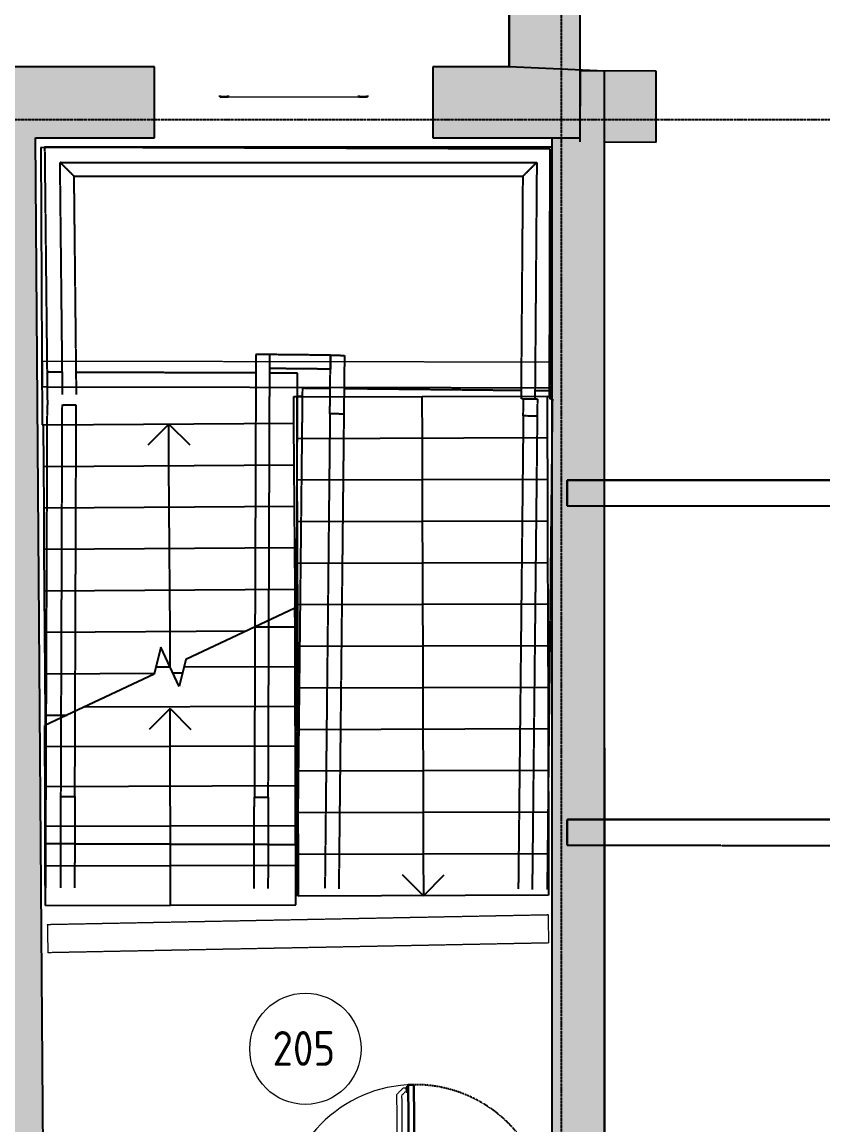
# Model space of a CAD drawing. Header units: millimetres. Extents: x -33838 to 476301, y -41806 to 120107.
# Drawn here: x 150672 to 156429, y 13478 to 21407 of the extents above; entities that cross this region are included whole.
import ezdxf

# ---------------------------------------------------------------- set-up
doc = ezdxf.new("R2010")
doc.units = ezdxf.units.MM
for name, pattern in [('ADSK_Линия сетки', [25, 20, -2.5, 0, -2.5]), ('ADSK_Сверху', [4.5, 3, -1.5]), ('ADSK_Снесено', [4.5, 3, -1.5]), ('ADSK_Штриховая_ш2 п1', [3, 2, -1])]:
    doc.linetypes.add(name, pattern=pattern)
for name, color, linetype, lineweight, true_color in [('_ Окна', 5, 'Continuous', 30, 0x0000ff), ('Линии', 7, 'Continuous', 9, 0x00a600), ('Стены внутренние', 5, 'Continuous', 18, 0x0000ff), ('Стены наружные', 1, 'ADSK_Снесено', 18, 0xff0000)]:
    doc.layers.add(name, color=color, linetype=linetype, lineweight=lineweight, true_color=true_color)
for name, color, linetype, lineweight in [('Двери', 251, 'Continuous', 18), ('Каркас', 7, 'Continuous', 18), ('Лестницы', 7, 'Continuous', 18), ('Марки помещений', 7, 'Continuous', 20), ('Окна', 251, 'Continuous', 18), ('Стрелки вверх', 7, 'Continuous', 18)]:
    doc.layers.add(name, color=color, linetype=linetype, lineweight=lineweight)
doc.styles.add('GOST Common_1', font='GOST Common_0.ttf', dxfattribs={"width": 0.9, "height": 200})

# ---------------------------------------------------------------- blocks, each defined once
blk = doc.blocks.new('Монолитная лестница - ___-819301-02 План 2-го этажа маркировочный')
at = {"layer": 'Лестницы', "color": 253, "linetype": 'ADSK_Сверху', "true_color": 0xaaaaaa}
for p, q in [((46135.4, 18424.7), (46136.7, 18546.6)), ((46236.7, 18545.5), (46136.7, 18546.6)), ((46236.7, 18545.5), (46235.4, 18423.7)), ((46135.4, 18424.7), (46099.2, 15021.7)), ((46235.4, 18423.7), (46135.4, 18424.7)), ((46235.4, 18423.7), (46199.2, 15021.3))]:
    blk.add_line(p, q, dxfattribs=at)
blk = doc.blocks.new('Монолитная лестница - ___-819300-02 План 2-го этажа маркировочный')
at = {"layer": 'Лестницы', "color": 253, "linetype": 'ADSK_Сверху', "true_color": 0xaaaaaa}
for p, q in [((42806, 20247.6), (42907, 20147.6)), ((42821.3, 18817), (42806, 20247.6)), ((42921.3, 18816.8), (42907, 20147.6)), ((42823.9, 18578.3), (42823.3, 18632.7)), ((42923.9, 18577.9), (42923.3, 18632.6))]:
    blk.add_line(p, q, dxfattribs=at)
at = {"layer": 'Лестницы', "color": 253, "linetype": 'ADSK_Сверху', "true_color": 0xb2b2b2}
for p, q in [((42823.3, 18632.7), (42821.3, 18817)), ((42923.3, 18632.6), (42921.3, 18816.8))]:
    blk.add_line(p, q, dxfattribs=at)
blk = doc.blocks.new('Монолитная лестница - ___-819299-02 План 2-го этажа маркировочный')
at = {"layer": 'Лестницы', "color": 253, "linetype": 'ADSK_Сверху', "true_color": 0xaaaaaa}
for p, q in [((42907, 20147.6), (42806, 20247.6)), ((42806, 20247.6), (46232.2, 20247.6)), ((46232.2, 20247.6), (46131.4, 20147.6)), ((42907, 20147.6), (46131.4, 20147.6))]:
    blk.add_line(p, q, dxfattribs=at)
blk = doc.blocks.new('Монолитная лестница - ___-819298-02 План 2-го этажа маркировочный')
at = {"layer": 'Лестницы', "color": 253, "linetype": 'ADSK_Сверху', "true_color": 0xaaaaaa}
for p, q in [((46131.4, 20147.6), (46232.2, 20247.6)), ((46232.2, 20247.6), (46221, 18811.3)), ((46131.4, 20147.6), (46121, 18811.5)), ((46119.6, 18627.3), (46119, 18546.8)), ((46219.6, 18627.1), (46219, 18545.7)), ((46219, 18545.7), (46119, 18546.8))]:
    blk.add_line(p, q, dxfattribs=at)
at = {"layer": 'Лестницы', "color": 253, "linetype": 'ADSK_Сверху', "true_color": 0xb2b2b2}
for p, q in [((46121, 18811.5), (46119.6, 18627.3)), ((46221, 18811.3), (46219.6, 18627.1))]:
    blk.add_line(p, q, dxfattribs=at)
blk = doc.blocks.new('Монолитная лестница - ___-819297-02 План 2-го этажа маркировочный')
at = {"layer": 'Лестницы', "color": 253, "linetype": 'ADSK_Сверху', "true_color": 0xaaaaaa}
for p, q in [((42812.4, 15688.6), (42822.2, 18504.7)), ((42822.2, 18504.7), (42922.2, 18504.3)), ((42912.4, 15688.3), (42922.2, 18504.3)), ((42810.1, 15033.1), (42812.4, 15688.6)), ((42812.4, 15688.6), (42912.4, 15688.3)), ((42912.4, 15688.3), (42910.1, 15032.7))]:
    blk.add_line(p, q, dxfattribs=at)
blk = doc.blocks.new('Монолитная лестница - ___-818984-02 План 2-го этажа маркировочный')
at = {"layer": 'Лестницы', "color": 253, "linetype": 'ADSK_Сверху', "true_color": 0xb2b2b2}
for p, q in [((44747.5, 18629.6), (44749.4, 18813.8)), ((44849.4, 18813.6), (44847.5, 18629.4))]:
    blk.add_line(p, q, dxfattribs=at)
at = {"layer": 'Лестницы', "color": 253, "linetype": 'ADSK_Сверху', "true_color": 0xaaaaaa}
for p, q in [((44749.4, 18813.8), (44749.9, 18861.3)), ((44749.9, 18861.3), (44849.9, 18860.3)), ((44849.9, 18860.3), (44849.4, 18813.6)), ((44745.5, 18439.5), (44747.5, 18629.6)), ((44847.5, 18629.4), (44845.4, 18438.4)), ((44745.5, 18439.5), (44709.2, 15026.5)), ((44845.4, 18438.4), (44745.5, 18439.5)), ((44845.4, 18438.4), (44809.2, 15026.2))]:
    blk.add_line(p, q, dxfattribs=at)
blk = doc.blocks.new('Монолитная лестница - ___-818983-02 План 2-го этажа маркировочный')
at = {"layer": 'Лестницы', "color": 253, "linetype": 'ADSK_Сверху', "true_color": 0xaaaaaa}
for q in [(44313.4, 18866), (44749.4, 18813.8)]:
    blk.add_line((44749.9, 18861.3), q, dxfattribs=at)
at = {"layer": 'Лестницы', "color": 253, "linetype": 'ADSK_Сверху', "true_color": 0xb2b2b2}
for p, q in [((44749.4, 18813.8), (44748.9, 18761.3)), ((44748.9, 18761.3), (44313.1, 18766))]:
    blk.add_line(p, q, dxfattribs=at)
blk = doc.blocks.new('Монолитная лестница - ___-818981-02 План 2-го этажа маркировочный')
at = {"layer": 'Лестницы', "color": 253, "linetype": 'ADSK_Сверху', "true_color": 0xb2b2b2}
for p, q in [((44213.2, 18814.7), (44212.6, 18630.5)), ((44312.6, 18630.3), (44313.2, 18814.5))]:
    blk.add_line(p, q, dxfattribs=at)
at = {"layer": 'Лестницы', "color": 253, "linetype": 'ADSK_Сверху', "true_color": 0xaaaaaa}
for p, q in [((44213.4, 18867), (44213.2, 18814.7)), ((44313.4, 18866), (44213.4, 18867)), ((44313.2, 18814.5), (44313.4, 18866)), ((44212.6, 18630.5), (44202.4, 15683.8)), ((44302.4, 15683.4), (44312.6, 18630.3)), ((44200.1, 15028.3), (44202.4, 15683.8)), ((44202.4, 15683.8), (44302.4, 15683.4)), ((44302.4, 15683.4), (44300.1, 15027.9))]:
    blk.add_line(p, q, dxfattribs=at)
blk = doc.blocks.new('Монолитная лестница - ___-725266-02 План 2-го этажа маркировочный')
at = {"layer": 'Лестницы', "color": 253, "linetype": 'ADSK_Сверху', "true_color": 0xaaaaaa}
for p, q in [((44546.8, 18563.5), (44543.6, 18263.6)), ((46346.7, 18544.3), (46329, 18544.5)), ((46343.5, 18244.5), (46346.7, 18544.3)), ((44543.6, 18263.6), (44540.4, 17963.7)), ((46340.3, 17944.6), (46343.5, 18244.5)), ((44540.4, 17963.7), (44537.2, 17663.8)), ((46337.1, 17644.7), (46340.3, 17944.6)), ((44537.2, 17663.8), (44534, 17363.9)), ((46333.9, 17344.8), (46337.1, 17644.7)), ((44534, 17363.9), (44530.8, 17064.1)), ((46330.7, 17044.9), (46333.9, 17344.8)), ((44530.8, 17064.1), (44527.6, 16764.2)), ((46327.5, 16745), (46330.7, 17044.9)), ((44527.6, 16764.2), (44524.5, 16464.3)), ((46324.4, 16445.2), (46327.5, 16745)), ((44524.5, 16464.3), (44521.3, 16164.4)), ((46321.2, 16145.3), (46324.4, 16445.2)), ((44521.3, 16164.4), (44518.1, 15864.5)), ((46318, 15845.4), (46321.2, 16145.3)), ((44518.1, 15864.5), (44514.9, 15564.6)), ((46314.8, 15545.5), (46318, 15845.4)), ((44514.9, 15564.6), (44511.7, 15264.8)), ((46311.6, 15245.6), (46314.8, 15545.5)), ((44511.7, 15264.8), (44509.2, 15027.2)), ((46309.2, 15021), (46311.6, 15245.6))]:
    blk.add_line(p, q, dxfattribs=at)
blk = doc.blocks.new('Монолитная лестница - ___-724460-02 План 2-го этажа маркировочный')
at = {"layer": 'Лестницы', "color": 253, "linetype": 'ADSK_Сверху', "true_color": 0xaaaaaa}
for p, q in [((46343.1, 20357.6), (42694.8, 20357.6)), ((42694.8, 20357.6), (42711.3, 18817.1)), ((46329.4, 18604.6), (46343.1, 20357.6)), ((42713.3, 18632.9), (42714.7, 18505)), ((44512.2, 18498.8), (44512.6, 18630)), ((44546.8, 18563.5), (44512.4, 18563.8)), ((44547.4, 18623.5), (44546.8, 18563.5)), ((44747.4, 18621.4), (44547.4, 18623.5)), ((46119.4, 18606.8), (44847.4, 18620.3)), ((46329.4, 18604.6), (46219.4, 18605.7)), ((46329, 18544.5), (46329.4, 18604.6))]:
    blk.add_line(p, q, dxfattribs=at)
at = {"layer": 'Лестницы', "color": 253, "linetype": 'ADSK_Сверху', "true_color": 0xb2b2b2}
for p, q in [((42711.3, 18817.1), (42712.1, 18738.9)), ((42712.1, 18738.9), (42712.8, 18680.3)), ((42822.2, 18738.5), (42712.1, 18738.9)), ((44213, 18733.7), (42922.2, 18738.2)), ((44513, 18732.7), (44313, 18733.3)), ((44512.6, 18630), (44513, 18732.7)), ((42712.8, 18680.3), (42713.3, 18632.9))]:
    blk.add_line(p, q, dxfattribs=at)
blk = doc.blocks.new('Монолитная лестница - ___-724027-02 План 2-го этажа маркировочный')
at = {"layer": 'Лестницы', "color": 253, "linetype": 'ADSK_Сверху', "true_color": 0xaaaaaa}
for p, q in [((42712.2, 18505), (42711.2, 18215.7)), ((42714.7, 18505), (42712.2, 18505)), ((44511.2, 18209.5), (44512.2, 18498.8)), ((42711.2, 18215.7), (42710.2, 17926.4)), ((44510.2, 17920.2), (44511.2, 18209.5)), ((42710.2, 17926.4), (42709.2, 17637.1)), ((44509.2, 17630.9), (44510.2, 17920.2)), ((42709.2, 17637.1), (42708.2, 17347.8)), ((44508.1, 17341.6), (44509.2, 17630.9)), ((42708.2, 17347.8), (42707.2, 17058.5)), ((44507.1, 17052.3), (44508.1, 17341.6)), ((42707.2, 17058.5), (42706.2, 16769.2)), ((44506.1, 16763), (44507.1, 17052.3)), ((42706.2, 16769.2), (42705.2, 16479.9)), ((44505.1, 16473.7), (44506.1, 16763)), ((42705.2, 16479.9), (42704.2, 16190.7)), ((44504.1, 16184.4), (44505.1, 16473.7)), ((42704.2, 16190.7), (42703.2, 15901.4)), ((44503.1, 15895.1), (44504.1, 16184.4)), ((42703.2, 15901.4), (42702.1, 15612.1)), ((44502.1, 15605.8), (44503.1, 15895.1)), ((42702.1, 15612.1), (42701.2, 15350.6)), ((44501.2, 15344.4), (44502.1, 15605.8)), ((42701.1, 15322.8), (42700.1, 15033.5)), ((42701.2, 15350.6), (42701.1, 15322.8)), ((42701.2, 15350.6), (44501.2, 15344.4)), ((44500.1, 15027.2), (44501.1, 15316.5)), ((44501.1, 15316.5), (44501.2, 15344.4))]:
    blk.add_line(p, q, dxfattribs=at)
blk = doc.blocks.new('ADSK_БалкаЖБ_Прямоугольная - 184_2х210мм-824832-02 План 2-го этажа маркировочный')
at = {"layer": 'Каркас', "color": 253, "linetype": 'ADSK_Сверху', "true_color": 0xaaaaaa}
for p, q in [((-1821.2, 92.1), (-1821.2, -92.1)), ((-1821.2, 92.1), (1821.2, 92.1)), ((1821.2, -92.1), (1821.2, 92.1)), ((-1821.2, -92.1), (1821.2, -92.1))]:
    blk.add_line(p, q, dxfattribs=at)
at = {"layer": 'Каркас', "color": 253, "linetype": 'ADSK_Сверху', "true_color": 0xb2b2b2}
for p, q in [((-1821.2, -92.1), (-1821.2, 92.1)), ((1821.2, 92.1), (-1821.2, 92.1)), ((1821.2, 92.1), (1821.2, -92.1)), ((-1821.2, -92.1), (1821.2, -92.1))]:
    blk.add_line(p, q, dxfattribs=at)
blk = doc.blocks.new('ADSK_БалкаЖБ_Прямоугольная - 201_4х245мм-824913-02 План 2-го этажа маркировочный')
at = {"layer": 'Каркас', "color": 253, "linetype": 'ADSK_Сверху', "true_color": 0xaaaaaa}
for p, q in [((-1801, 100.7), (-1801, -100.7)), ((-1801, 100.7), (1801, 100.7)), ((1801, -100.7), (1801, 100.7)), ((-1801, -100.7), (1801, -100.7))]:
    blk.add_line(p, q, dxfattribs=at)
blk = doc.blocks.new('Витраж-тент со смещением вовне - 60мм 30 сдвиг верхнее без сетки-1467094-02 План 2-го этажа маркировочный')
at = {"layer": '_ Окна'}
for p, q in [((-530, -35), (-530, -45)), ((-530, -45), (-530, -35)), ((-470, -45), (-530, -45)), ((-470, -35), (-470, -45)), ((470, -35), (470, -45)), ((470, -45), (530, -45)), ((530, -45), (530, -35)), ((530, -45), (530, -35))]:
    blk.add_line(p, q, dxfattribs=at)
at = {"layer": 'Окна'}
blk.add_line((-470, -45), (470, -45), dxfattribs=at)
blk = doc.blocks.new('AC_Дверь_Двупольная - Д-16л 1500х2200h 2-V222-02 План 2-го этажа маркировочный')
at = {"layer": 'Двери', "linetype": 'ADSK_Сверху', "lineweight": 9}
for p, q in [((670.3, 984.5), (627.5, 941.7)), ((694, 965.7), (663.9, 935.6)), ((694, 984.5), (670.3, 984.5)), ((710, 995), (694, 995)), ((694, 995), (694, 956.5)), ((694, 975.8), (694, 984.5)), ((694, 956.5), (710, 956.5)), ((627.5, 128.4), (627.5, 941.7)), ((663.9, 134.4), (663.9, 935.6)), ((-710, 595), (-694, 595)), ((-694, 556.5), (-710, 556.5)), ((-694, 595), (-694, 556.5)), ((-694, 575.8), (-694, 584.5)), ((-694, 584.5), (-670.3, 584.5)), ((-694, 565.7), (-663.9, 535.6)), ((-670.3, 584.5), (-627.5, 541.7)), ((-663.9, 134.4), (-663.9, 535.6)), ((-627.5, 128.4), (-627.5, 541.7)), ((-694, 113.5), (-710, 113.5)), ((-694, 104.3), (-663.9, 134.4)), ((-694, 75), (-694, 113.5)), ((-694, 94.3), (-694, 85.6)), ((-694, 85.6), (-670.3, 85.6)), ((-670.3, 85.6), (-627.5, 128.4)), ((670.3, 85.6), (627.5, 128.4)), ((694, 104.3), (663.9, 134.4)), ((694, 85.6), (670.3, 85.6)), ((694, 75), (694, 113.5)), ((694, 113.5), (710, 113.5)), ((-710, 75), (-694, 75)), ((710, 75), (694, 75))]:
    blk.add_line(p, q, dxfattribs=at)
at = {"layer": 'Двери', "lineweight": 30}
for p, q in [((750, 1010), (710, 1010)), ((710, 1010), (710, 60)), ((750, 60), (750, 1010)), ((-750, 610), (-710, 610)), ((-750, 60), (-750, 610)), ((-710, 610), (-710, 60)), ((-800, 60), (-780, 60)), ((-800, -10), (-800, 60)), ((-780, 60), (-750, 60)), ((-780, -10), (-780, 60)), ((-780, 60), (-780, -10)), ((-710, 60), (-750, 60)), ((-750, 60), (-750, 20)), ((-750, 20), (-740, 20)), ((-740, 20), (-740, -10)), ((710, 60), (750, 60)), ((750, 20), (740, 20)), ((740, 20), (740, -10)), ((780, 60), (750, 60)), ((750, 60), (750, 20)), ((780, -10), (780, 60)), ((800, 60), (780, 60)), ((780, 60), (780, -10)), ((800, -10), (800, 60)), ((-780, -10), (-800, -10)), ((-740, -10), (-780, -10)), ((740, -10), (780, -10)), ((780, -10), (800, -10))]:
    blk.add_line(p, q, dxfattribs=at)
at = {"layer": 'Двери'}
for centre, radius, start, end in [((750, 60), 950, 90, 180), ((-750, 60), 550, 360, 90)]:
    blk.add_arc(centre, radius, start, end, dxfattribs=at)
blk = doc.blocks.new('ADSK_Марка_Помещение_ОдноЗначение - Номер-247393-02 План 2-го этажа маркировочный')
at = {"layer": 'Марки помещений'}
blk.add_circle((0, 0), 4, dxfattribs=at)

msp = doc.modelspace()

# ---------------------------------------------------------------- hatches: boundary and pattern name
at = {"layer": 'Стены внутренние', "lineweight": 25, "true_color": 0x636466}
for points in [[(150445.96841, 13048.09966), (150825.9518, 13051.74254), (150769.74877, 20574.05859), (150389.73817, 20574.05859), (150434.51707, 14580.76738)], [(154479.2518, 13086.76658), (154859.2518, 13090.40963), (154859.2518, 20545.02004), (154681.43432, 20545.84105), (154681.43432, 20574.05859), (154479.2518, 20574.05859), (154479.2518, 15128.80924)]]:
    msp.add_hatch(color=251, dxfattribs=at).paths.add_polyline_path(points)
at = {"layer": 'Стены наружные', "linetype": 'Continuous', "lineweight": 25, "true_color": 0x636466}
h = msp.add_hatch(color=251, dxfattribs=at)
h.paths.add_polyline_path([(154172.61168, 21084.05859), (154682.61168, 21084.05859), (154682.61168, 22282.06367), (154172.61168, 22282.06367), (154172.61168, 21104.22184)])
h.paths.add_polyline_path([(154172.61168, 24052.06367), (154682.61168, 24052.06367), (154682.61168, 26215.56893), (154172.61168, 26215.56893), (154172.61168, 25996.81269)])
h.paths.add_polyline_path([(154172.61168, 27985.56893), (154682.61168, 27985.56893), (154682.61168, 30235.94267), (154172.61168, 30235.94267), (154172.61168, 29258.53991)])
h.paths.add_polyline_path([(154595.97503, 32005.94267), (154682.61168, 32005.94267), (154682.61168, 34237.83372), (154172.61168, 34237.83372), (154172.61168, 32005.94267)])
h.paths.add_polyline_path([(154172.61168, 36007.83372), (154682.61168, 36007.83372), (154682.61168, 43399.20652), (154172.61168, 43399.20652), (154172.61168, 37412.85799)])
h = msp.add_hatch(color=251, dxfattribs=at)
h.paths.add_polyline_path([(154682.61168, 20574.05859), (154682.61168, 21084.05859), (153623.87611, 21084.05859), (153623.87611, 20574.05859), (154681.43432, 20574.05859)])
h.paths.add_polyline_path([(151623.87611, 20574.05859), (151623.87611, 21084.05859), (149692.58072, 21084.05859), (149692.58072, 20574.05859), (150825.9518, 20574.05859)])
h.paths.add_polyline_path([(147624.34134, 20574.05859), (147962.58072, 20574.05859), (147962.58072, 21084.05859), (146881.30433, 21084.05859), (146881.30433, 20574.05859), (147391.30433, 20574.05859)])
h = msp.add_hatch(color=251, dxfattribs=at)
h.paths.add_polyline_path([(157372.62526, 20533.41547), (157374.97997, 21043.41004), (157241.82284, 21044.02484), (157242.04831, 20534.01836)])
h.paths.add_polyline_path([(155230.11793, 20543.3077), (155229.89246, 21053.31418), (154683.78903, 21055.83561), (154681.43432, 20545.84105), (155229.89246, 20543.30874)])

# ---------------------------------------------------------------- linework, layer by layer
at = {"linetype": 'ADSK_Линия сетки', "lineweight": 25}
for p, q in [((154549.30993, -3863.55169), (154549.30993, 44684.78674)), ((97053.17482, 20706.78828), (165281.11784, 20706.78828))]:
    msp.add_line(p, q, dxfattribs=at)
at = {"color": 251, "lineweight": 25, "true_color": 0x636466}
for points in [[(154172.61168, 21084.05859), (154172.61168, 43909.20652), (164172.01721, 43909.20652), (164353.34879, 8682.30207), (158072.80028, 8682.30207), (158072.80028, 300.23165), (150176.33128, 300.23165), (150176.33128, 2256.78828), (139375.37313, 2336.47811), (139475.79504, 2335.73719), (139475.79504, -2582.56685), (127112.04326, -2582.56685), (127112.04326, 2336.47811), (116412.39698, 2336.47811), (116412.39698, 422.0206), (108429.89827, 456.78828), (108429.89827, 8679.25245)], [(108910.52572, 11328.12025), (154861.07324, 11328.12025), (154859.2518, 21054.56631), (154172.61168, 21084.05859)]]:
    msp.add_lwpolyline(points, dxfattribs=at)
at = {"layer": 'Каркас', "color": 251, "linetype": 'ADSK_Сверху', "lineweight": 25, "true_color": 0x636466}
for p, q in [((154590.57053, 18113.91854), (154590.4907, 17928.41856)), ((154590.4907, 17928.41856), (154590.57053, 18113.91854)), ((157649.25638, 18112.60231), (154590.57053, 18113.91854)), ((154590.57053, 18113.91854), (157649.25638, 18112.60231)), ((154590.4907, 17928.41856), (157649.17656, 17927.10233)), ((154590.4907, 17928.41856), (157649.17656, 17927.10233)), ((154589.25306, 15673.91854), (154589.17323, 15488.41856)), ((154589.17323, 15488.41856), (154589.25306, 15673.91854)), ((157650.65687, 15672.60114), (154589.25306, 15673.91854)), ((154589.25306, 15673.91854), (157650.65687, 15672.60114)), ((154589.17323, 15488.41856), (157650.57705, 15487.10116)), ((154589.17323, 15488.41856), (157650.57705, 15487.10116))]:
    msp.add_line(p, q, dxfattribs=at)
at = {"layer": 'Лестницы', "color": 251, "lineweight": 25, "true_color": 0x636466}
for p, q in [((150807.69637, 20504.8754), (150815.56048, 18510.53766)), ((154469.05, 20493.90962), (150807.69637, 20504.8754)), ((154462.89196, 18715.57661), (154469.05, 20493.90962)), ((152624.71888, 18714.54769), (152646.28282, 18714.50942)), ((152626.00653, 18522.6883), (152624.71888, 18714.54769)), ((152646.28282, 18714.50942), (152646.29544, 18710.22525)), ((154446.28763, 18715.5277), (152646.29544, 18710.22525)), ((154446.28763, 18715.5277), (152646.29544, 18710.22525)), ((154446.28763, 18715.5277), (154462.89196, 18715.57661)), ((154446.28763, 18715.5277), (154447.16813, 18416.629)), ((152646.29544, 18710.22525), (152647.17594, 18411.32655)), ((150815.56048, 18510.53766), (150826.04707, 18510.60804)), ((150826.04707, 18510.60804), (152626.00653, 18522.6883)), ((150826.04707, 18510.60804), (152626.00653, 18522.6883)), ((150828.04837, 18212.41475), (150826.04707, 18510.60804)), ((152628.00783, 18224.49502), (152626.00653, 18522.6883)), ((154447.16813, 18416.629), (152647.17594, 18411.32655)), ((154447.16813, 18416.629), (152647.17594, 18411.32655)), ((152647.17594, 18411.32655), (152648.05644, 18112.42785)), ((154447.16813, 18416.629), (154448.04863, 18117.73029)), ((150828.04837, 18212.41475), (152628.00783, 18224.49502)), ((150828.04837, 18212.41475), (152628.00783, 18224.49502)), ((150830.04966, 17914.22147), (150828.04837, 18212.41475)), ((152630.00913, 17926.30173), (152628.00783, 18224.49502)), ((154448.04863, 18117.73029), (152648.05644, 18112.42785)), ((154448.04863, 18117.73029), (152648.05644, 18112.42785)), ((152648.05644, 18112.42785), (152648.93694, 17813.52914)), ((154448.04863, 18117.73029), (154448.92913, 17818.83159)), ((150830.04966, 17914.22147), (152630.00913, 17926.30173)), ((150830.04966, 17914.22147), (152630.00913, 17926.30173)), ((152632.01042, 17628.10845), (152630.00913, 17926.30173)), ((150832.05096, 17616.02818), (150830.04966, 17914.22147)), ((154448.92913, 17818.83159), (152648.93694, 17813.52914)), ((154448.92913, 17818.83159), (152648.93694, 17813.52914)), ((152648.93694, 17813.52914), (152649.81744, 17514.63044)), ((154448.92913, 17818.83159), (154449.80963, 17519.93289)), ((150832.05096, 17616.02818), (152632.01042, 17628.10845)), ((150832.05096, 17616.02818), (152632.01042, 17628.10845)), ((150834.05226, 17317.8349), (150832.05096, 17616.02818)), ((152634.01172, 17329.91516), (152632.01042, 17628.10845)), ((154449.80963, 17519.93289), (152649.81744, 17514.63044)), ((154449.80963, 17519.93289), (152649.81744, 17514.63044)), ((152649.81744, 17514.63044), (152650.69794, 17215.73174)), ((154449.80963, 17519.93289), (154450.69013, 17221.03418)), ((150834.05226, 17317.8349), (152634.01172, 17329.91516)), ((150834.05226, 17317.8349), (152634.01172, 17329.91516)), ((150836.05355, 17019.64162), (150834.05226, 17317.8349)), ((152636.01302, 17031.72188), (152634.01172, 17329.91516)), ((154450.69013, 17221.03418), (152650.69794, 17215.73174)), ((154450.69013, 17221.03418), (152650.69794, 17215.73174)), ((152650.69794, 17215.73174), (152651.57844, 16916.83303)), ((154450.69013, 17221.03418), (154451.57063, 16922.13548)), ((152633.68219, 17193.47096), (151848.05475, 16824.30544)), ((152634.07716, 17059.39465), (152633.68219, 17193.47096)), ((152346.54958, 17058.54765), (152634.07716, 17059.39465)), ((152346.54958, 17058.54765), (152634.07716, 17059.39465)), ((152634.91848, 16773.79589), (152634.07716, 17059.39465)), ((150836.05355, 17019.64162), (152284.43981, 17029.36233)), ((150836.05355, 17019.64162), (152284.43981, 17029.36233)), ((150838.05485, 16721.44833), (150836.05355, 17019.64162)), ((152634.15871, 17031.70944), (152636.01302, 17031.72188)), ((152634.15871, 17031.70944), (152636.01302, 17031.72188)), ((152638.01431, 16733.5286), (152636.01302, 17031.72188)), ((151668.47141, 16912.56012), (151621.79002, 16717.98389)), ((151801.37336, 16629.72921), (151668.47141, 16912.56012)), ((154451.57063, 16922.13548), (152651.57844, 16916.83303)), ((154451.57063, 16922.13548), (152651.57844, 16916.83303)), ((152651.57844, 16916.83303), (152652.45894, 16617.93433)), ((154451.57063, 16922.13548), (154452.45113, 16623.23678)), ((151848.05475, 16824.30544), (151801.37336, 16629.72921)), ((151634.473, 16770.84876), (151734.92238, 16771.14466)), ((151634.473, 16770.84876), (151734.92238, 16771.14466)), ((151835.37177, 16771.44057), (152634.91848, 16773.79589)), ((151835.37177, 16771.44057), (152634.91848, 16773.79589)), ((152635.7598, 16488.19713), (152634.91848, 16773.79589)), ((152635.03716, 16733.50862), (152638.01431, 16733.5286)), ((152635.03716, 16733.50862), (152638.01431, 16733.5286)), ((152640.01561, 16435.33531), (152638.01431, 16733.5286)), ((151621.79002, 16717.98389), (150836.16257, 16348.81837)), ((150838.05485, 16721.44833), (151623.8865, 16726.72237)), ((150838.05485, 16721.44833), (151623.8865, 16726.72237)), ((150840.05615, 16423.25505), (150838.05485, 16721.44833)), ((151755.38168, 16727.60489), (151824.96706, 16728.0719)), ((151755.38168, 16727.60489), (151824.96706, 16728.0719)), ((154452.45113, 16623.23678), (152652.45894, 16617.93433)), ((154452.45113, 16623.23678), (152652.45894, 16617.93433)), ((152652.45894, 16617.93433), (152653.33944, 16319.03563)), ((154452.45113, 16623.23678), (154453.33163, 16324.33807)), ((150840.05615, 16423.25505), (150996.81142, 16424.3071)), ((150840.05615, 16423.25505), (150996.81142, 16424.3071)), ((150840.54191, 16350.87622), (150840.05615, 16423.25505)), ((151123.29518, 16483.74168), (152635.7598, 16488.19713)), ((151123.29518, 16483.74168), (152635.7598, 16488.19713)), ((152636.60112, 16202.59837), (152635.7598, 16488.19713)), ((152635.9156, 16435.3078), (152640.01561, 16435.33531)), ((152635.9156, 16435.3078), (152640.01561, 16435.33531)), ((152642.01691, 16137.14203), (152640.01561, 16435.33531)), ((150836.60893, 16197.29592), (150836.16257, 16348.81837)), ((154453.33163, 16324.33807), (152653.33944, 16319.03563)), ((154453.33163, 16324.33807), (152653.33944, 16319.03563)), ((152653.33944, 16319.03563), (152654.21994, 16020.13692)), ((154453.33163, 16324.33807), (154454.21213, 16025.43937)), ((150836.60893, 16197.29592), (152636.60112, 16202.59837)), ((150836.60893, 16197.29592), (152636.60112, 16202.59837)), ((150837.45025, 15911.69716), (150836.60893, 16197.29592)), ((152637.44244, 15916.99961), (152636.60112, 16202.59837)), ((152636.79405, 16137.10697), (152642.01691, 16137.14203)), ((152636.79405, 16137.10697), (152642.01691, 16137.14203)), ((152644.01821, 15838.94874), (152642.01691, 16137.14203)), ((154454.21213, 16025.43937), (152654.21994, 16020.13692)), ((154454.21213, 16025.43937), (152654.21994, 16020.13692)), ((152654.21994, 16020.13692), (152655.10044, 15721.23822)), ((154454.21213, 16025.43937), (154455.09263, 15726.54067)), ((150837.45025, 15911.69716), (152637.44244, 15916.99961)), ((150837.45025, 15911.69716), (152637.44244, 15916.99961)), ((150838.29157, 15626.0984), (150837.45025, 15911.69716)), ((152638.28376, 15631.40085), (152637.44244, 15916.99961)), ((152637.67249, 15838.90615), (152644.01821, 15838.94874)), ((152637.67249, 15838.90615), (152644.01821, 15838.94874)), ((152646.0195, 15540.75546), (152644.01821, 15838.94874)), ((154455.09263, 15726.54067), (152655.10044, 15721.23822)), ((154455.09263, 15726.54067), (152655.10044, 15721.23822)), ((152655.10044, 15721.23822), (152655.98094, 15422.33952)), ((154455.09263, 15726.54067), (154455.97313, 15427.64196)), ((150838.29157, 15626.0984), (152638.28376, 15631.40085)), ((150838.29157, 15626.0984), (152638.28376, 15631.40085)), ((150839.1329, 15340.49964), (150838.29157, 15626.0984)), ((152639.12509, 15345.80208), (152638.28376, 15631.40085)), ((152638.55094, 15540.70533), (152646.0195, 15540.75546)), ((152638.55094, 15540.70533), (152646.0195, 15540.75546)), ((152648.0208, 15242.56217), (152646.0195, 15540.75546)), ((154455.97313, 15427.64196), (152655.98094, 15422.33952)), ((154455.97313, 15427.64196), (152655.98094, 15422.33952)), ((152655.98094, 15422.33952), (152656.86145, 15123.44081)), ((154455.97313, 15427.64196), (154456.85364, 15128.74326)), ((150839.1329, 15340.49964), (152639.12509, 15345.80208)), ((150839.1329, 15340.49964), (152639.12509, 15345.80208)), ((150839.97422, 15054.90088), (150839.1329, 15340.49964)), ((152639.96641, 15060.20332), (152639.12509, 15345.80208)), ((152639.42938, 15242.50451), (152648.0208, 15242.56217)), ((152639.42938, 15242.50451), (152648.0208, 15242.56217)), ((152648.82043, 15123.41713), (152648.0208, 15242.56217)), ((154456.85364, 15128.74326), (152656.86145, 15123.44081)), ((150839.97422, 15054.90088), (152639.96641, 15060.20332)), ((150839.97422, 15054.90088), (152639.96641, 15060.20332))]:
    msp.add_line(p, q, dxfattribs=at)
at = {"layer": 'Лестницы', "color": 251, "linetype": 'ADSK_Сверху', "lineweight": 25, "true_color": 0x636466}
for p, q in [((154482.46785, 20507.63165), (150834.17389, 20507.63165)), ((150834.17389, 20507.63165), (150850.70505, 18967.13407)), ((154468.82241, 18754.57897), (154482.46785, 20507.63165)), ((151046.4395, 20297.63165), (150945.36064, 20397.63165)), ((150945.36064, 20397.63165), (154371.60829, 20397.63165)), ((150945.36064, 20397.63165), (151046.4395, 20297.63165)), ((150960.71333, 18966.95242), (150945.36064, 20397.63165)), ((154270.82688, 20297.63165), (154371.60829, 20397.63165)), ((154371.60829, 20397.63165), (154270.82688, 20297.63165)), ((154371.60829, 20397.63165), (154360.42845, 18961.33862)), ((151046.4395, 20297.63165), (154270.82688, 20297.63165)), ((151060.72086, 18966.78728), (151046.4395, 20297.63165)), ((154270.82688, 20297.63165), (154260.42671, 18961.50375)), ((150850.70505, 18967.13407), (150851.54474, 18888.88599)), ((150962.69003, 18782.7489), (150960.71333, 18966.95242)), ((151062.69756, 18782.58377), (151060.72086, 18966.78728)), ((152352.64718, 18964.65398), (152352.00933, 18780.45478)), ((152352.82856, 19017.03228), (152352.64718, 18964.65398)), ((152452.82548, 19015.96963), (152352.82856, 19017.03228)), ((152452.00936, 18780.28966), (152452.64721, 18964.48886)), ((152452.64721, 18964.48886), (152452.82548, 19015.96963)), ((152889.33777, 19011.33088), (152452.82548, 19015.96963)), ((152886.8749, 18779.57158), (152888.83234, 18963.7686)), ((152888.83234, 18963.7686), (152888.27515, 18911.33652)), ((152889.33777, 19011.33088), (152888.83234, 18963.7686)), ((152888.83234, 18963.7686), (152889.33777, 19011.33088)), ((152889.33777, 19011.33088), (152989.33213, 19010.26825)), ((152988.83623, 18963.60347), (152986.87879, 18779.40645)), ((152989.33213, 19010.26825), (152988.83623, 18963.60347)), ((154260.42671, 18961.50375), (154258.99295, 18777.30587)), ((154360.42845, 18961.33862), (154358.99469, 18777.14074)), ((150851.54474, 18888.88599), (150852.17306, 18830.33375)), ((150961.55516, 18888.50504), (150851.54474, 18888.88599)), ((152352.36682, 18883.68892), (151061.56463, 18888.15873)), ((152652.36502, 18882.65008), (152452.36622, 18883.34264)), ((152888.27515, 18911.33652), (152452.47919, 18915.96766)), ((152652.00942, 18779.95941), (152652.36502, 18882.65008)), ((150852.17306, 18830.33375), (150852.68175, 18782.93056)), ((150852.68175, 18782.93056), (150854.05428, 18655.0276)), ((150963.27474, 18728.26161), (150962.69003, 18782.7489)), ((151063.28421, 18727.9153), (151062.69756, 18782.58377)), ((152352.00933, 18780.45478), (152341.80558, 15833.78769)), ((152441.80498, 15833.44142), (152452.00936, 18780.28966)), ((152651.55525, 18648.80319), (152652.00942, 18779.95941)), ((152686.16119, 18713.47307), (152651.78045, 18713.83842)), ((152686.16119, 18713.47307), (152682.97438, 18413.59)), ((152686.79926, 18773.51627), (152686.16119, 18713.47307)), ((152886.78797, 18771.39102), (152686.79926, 18773.51627)), ((152884.85513, 18589.50873), (152886.8749, 18779.57158)), ((152986.87879, 18779.40645), (152984.84949, 18588.4461)), ((154258.83342, 18756.81049), (152986.78232, 18770.3284)), ((154258.99295, 18777.30587), (154258.36604, 18696.76547)), ((154358.99469, 18777.14074), (154358.36079, 18695.70284)), ((154468.82241, 18754.57897), (154358.82817, 18755.74786)), ((154468.35503, 18694.53395), (154468.82241, 18754.57897)), ((150851.56604, 18655.03622), (150850.56425, 18365.73795)), ((150854.05428, 18655.0276), (150851.56604, 18655.03622)), ((150951.81391, 15838.60098), (150961.56538, 18654.65531)), ((150961.56538, 18654.65531), (151061.56478, 18654.30903)), ((151051.81331, 15838.2547), (151061.56478, 18654.30903)), ((152650.55346, 18359.50493), (152651.55525, 18648.80319)), ((154358.36079, 18695.70284), (154258.36604, 18696.76547)), ((154274.77665, 18574.73823), (154276.07142, 18696.57732)), ((154376.06577, 18695.51469), (154276.07142, 18696.57732)), ((154376.06577, 18695.51469), (154374.77101, 18573.67561)), ((154486.05956, 18694.3458), (154468.35503, 18694.53395)), ((154482.87275, 18394.46274), (154486.05956, 18694.3458)), ((152884.85513, 18589.50873), (152848.58558, 15176.5001)), ((152984.84949, 18588.4461), (152884.85513, 18589.50873)), ((152984.84949, 18588.4461), (152948.58755, 15176.15381)), ((154274.77665, 18574.73823), (154238.61291, 15171.6867)), ((154374.77101, 18573.67561), (154274.77665, 18574.73823)), ((154374.77101, 18573.67561), (154338.61488, 15171.34041)), ((152682.97438, 18413.59), (152679.78756, 18113.70693)), ((150850.56425, 18365.73795), (150849.56247, 18076.43969)), ((152649.55168, 18070.20666), (152650.55346, 18359.50493)), ((154479.68593, 18094.57967), (154482.87275, 18394.46274)), ((152679.78756, 18113.70693), (152676.60075, 17813.82386)), ((154476.49912, 17794.6966), (154479.68593, 18094.57967)), ((150849.56247, 18076.43969), (150848.56068, 17787.14142)), ((152648.54989, 17780.9084), (152649.55168, 18070.20666)), ((150848.56068, 17787.14142), (150847.5589, 17497.84316)), ((152647.54811, 17491.61013), (152648.54989, 17780.9084)), ((152676.60075, 17813.82386), (152673.41393, 17513.94079)), ((154473.3123, 17494.81353), (154476.49912, 17794.6966)), ((150847.5589, 17497.84316), (150846.55711, 17208.54489)), ((152646.54632, 17202.31187), (152647.54811, 17491.61013)), ((152673.41393, 17513.94079), (152670.22712, 17214.05773)), ((154470.12549, 17194.93047), (154473.3123, 17494.81353)), ((150846.55711, 17208.54489), (150845.55533, 16919.24662)), ((152670.22712, 17214.05773), (152667.0403, 16914.17466)), ((152645.54453, 16913.0136), (152646.54632, 17202.31187)), ((154466.93868, 16895.0474), (154470.12549, 17194.93047)), ((150845.55533, 16919.24662), (150844.55354, 16629.94836)), ((152644.54275, 16623.71533), (152645.54453, 16913.0136)), ((152667.0403, 16914.17466), (152663.85349, 16614.29159)), ((154463.75186, 16595.16433), (154466.93868, 16895.0474)), ((150844.55354, 16629.94836), (150843.55176, 16340.65009)), ((152643.54096, 16334.41707), (152644.54275, 16623.71533)), ((152663.85349, 16614.29159), (152660.66668, 16314.40852)), ((154460.56505, 16295.28126), (154463.75186, 16595.16433)), ((150843.55176, 16340.65009), (150842.54997, 16051.35183)), ((152642.53918, 16045.1188), (152643.54096, 16334.41707)), ((152660.66668, 16314.40852), (152657.47986, 16014.52546)), ((154457.37823, 15995.3982), (154460.56505, 16295.28126)), ((150842.54997, 16051.35183), (150841.54818, 15762.05356)), ((152641.53739, 15755.82054), (152642.53918, 16045.1188)), ((152657.47986, 16014.52546), (152654.29305, 15714.64239)), ((154454.19142, 15695.51513), (154457.37823, 15995.3982)), ((150949.54395, 15183.07612), (150951.81391, 15838.60098)), ((150951.81391, 15838.60098), (151051.81331, 15838.2547)), ((151051.81331, 15838.2547), (151049.54335, 15182.72985)), ((152339.53562, 15178.26284), (152341.80558, 15833.78769)), ((152341.80558, 15833.78769), (152441.80498, 15833.44142)), ((152441.80498, 15833.44142), (152439.53502, 15177.91656)), ((150841.54818, 15762.05356), (150840.64298, 15500.64648)), ((152640.63219, 15494.41345), (152641.53739, 15755.82054)), ((152654.29305, 15714.64239), (152651.10623, 15414.75932)), ((154451.00461, 15395.63206), (154454.19142, 15695.51513)), ((150840.5464, 15472.7553), (150839.54461, 15183.45703)), ((150840.64298, 15500.64648), (150840.5464, 15472.7553)), ((150840.64298, 15500.64648), (152640.63219, 15494.41345)), ((152639.53382, 15177.22401), (152640.53561, 15466.52227)), ((152640.53561, 15466.52227), (152640.63219, 15494.41345)), ((152651.10623, 15414.75932), (152648.58165, 15177.19268)), ((154448.61704, 15170.95949), (154451.00461, 15395.63206))]:
    msp.add_line(p, q, dxfattribs=at)
at = {"layer": 'Линии', "color": 251, "linetype": 'ADSK_Штриховая_ш2 п1', "lineweight": 25, "true_color": 0x636466}
msp.add_arc((153497.26694, 12817.3222), 950, 26.374874835, 90.612323889, dxfattribs=at)
at = {"layer": 'Стены внутренние', "color": 251, "lineweight": 25, "true_color": 0x636466}
for p, q in [((150825.9518, 13051.74254), (150769.74877, 20574.05859)), ((154479.2518, 20574.05859), (154479.2518, 13086.76658)), ((154859.2518, 13090.40963), (154859.2518, 20545.02004))]:
    msp.add_line(p, q, dxfattribs=at)
at = {"layer": 'Стены наружные', "color": 251, "linetype": 'Continuous', "lineweight": 25, "true_color": 0x636466}
for p, q in [((154172.61168, 22282.06367), (154172.61168, 21084.05859)), ((154682.61168, 20574.05859), (154682.61168, 22282.06367)), ((151623.87611, 21084.05859), (149692.58072, 21084.05859)), ((151623.87611, 20574.05859), (151623.87611, 21084.05859)), ((154172.61168, 21084.05859), (153623.87611, 21084.05859)), ((153623.87611, 21084.05859), (153623.87611, 20574.05859)), ((154683.78903, 21055.83561), (154681.43432, 20545.84105)), ((155229.89246, 21053.31418), (154683.78903, 21055.83561)), ((155230.11793, 20543.3077), (155229.89246, 21053.31418)), ((150769.74877, 20574.05859), (151623.87611, 20574.05859)), ((153623.87611, 20574.05859), (154682.61168, 20574.05859)), ((154859.2518, 20545.02004), (155230.11793, 20543.3077))]:
    msp.add_line(p, q, dxfattribs=at)
at = {"layer": 'Стрелки вверх', "color": 251, "lineweight": 25, "true_color": 0x636466}
for p, q in [((153546.29153, 18712.87647), (153547.17203, 18413.97777)), ((151726.0268, 18516.64817), (151577.03687, 18365.64486)), ((151728.0281, 18218.45489), (151726.0268, 18516.64817)), ((151726.0268, 18516.64817), (151877.03011, 18367.65824)), ((153547.17203, 18413.97777), (153548.05253, 18115.07907)), ((151730.02939, 17920.2616), (151728.0281, 18218.45489)), ((153548.05253, 18115.07907), (153548.93303, 17816.18037)), ((151732.03069, 17622.06832), (151730.02939, 17920.2616)), ((153548.93303, 17816.18037), (153549.81353, 17517.28166)), ((151734.03199, 17323.87503), (151732.03069, 17622.06832)), ((153549.81353, 17517.28166), (153550.69403, 17218.38296)), ((151736.03329, 17025.68175), (151734.03199, 17323.87503)), ((153550.69403, 17218.38296), (153551.57454, 16919.48426)), ((151737.78244, 16765.05813), (151736.03329, 17025.68175)), ((153551.57454, 16919.48426), (153552.45504, 16620.58555)), ((153552.45504, 16620.58555), (153553.33554, 16321.68685)), ((151735.80612, 16471.14597), (151586.24864, 16320.70475)), ((151736.60503, 16199.94714), (151735.80612, 16471.14597)), ((151735.80612, 16471.14597), (151886.24734, 16321.58849)), ((153553.33554, 16321.68685), (153554.21604, 16022.78815)), ((151737.44635, 15914.34838), (151736.60503, 16199.94714)), ((153554.21604, 16022.78815), (153555.09654, 15723.88944)), ((151738.28767, 15628.74962), (151737.44635, 15914.34838)), ((153555.09654, 15723.88944), (153555.97704, 15424.99074)), ((151739.12899, 15343.15086), (151738.28767, 15628.74962)), ((153555.97704, 15424.99074), (153556.85754, 15126.09204)), ((151739.97031, 15057.5521), (151739.12899, 15343.15086)), ((153556.85754, 15126.09204), (153406.41632, 15275.64952)), ((153556.85754, 15126.09204), (153706.41502, 15276.53326))]:
    msp.add_line(p, q, dxfattribs=at)

# ---------------------------------------------------------------- block references
at = {"layer": '_ Окна', "color": 251, "lineweight": 25, "true_color": 0x636466}
msp.add_blockref('Витраж-тент со смещением вовне - 60мм 30 сдвиг верхнее без сетки-1467094-02 План 2-го этажа маркировочный', (152623.87611, 20914.05859), dxfattribs=at)
at = {"layer": 'Двери', "color": 251, "linetype": 'ADSK_Сверху', "lineweight": 25, "true_color": 0x636466, "rotation": 0.5492755352822799}
msp.add_blockref('AC_Дверь_Двупольная - Д-16л 1500х2200h 2-V222-02 План 2-го этажа маркировочный', (152747.83666, 12750.15287), dxfattribs=at)
at = {"layer": 'Каркас', "color": 251, "linetype": 'ADSK_Сверху', "lineweight": 25, "true_color": 0x636466}
for name, p, rotation in [('ADSK_БалкаЖБ_Прямоугольная - 184_2х210мм-824832-02 План 2-го этажа маркировочный', (152640.43411, 18872.07865), 179.9053901462277), ('ADSK_БалкаЖБ_Прямоугольная - 201_4х245мм-824913-02 План 2-го этажа маркировочный', (152656.23719, 14851.52145), 181.1157606201488)]:
    msp.add_blockref(name, p, dxfattribs=dict(at, rotation=rotation))
at = {"layer": 'Лестницы', "color": 251, "linetype": 'ADSK_Сверху', "lineweight": 25, "true_color": 0x636466}
for name in ['Монолитная лестница - ___-724460-02 План 2-го этажа маркировочный', 'Монолитная лестница - ___-819300-02 План 2-го этажа маркировочный', 'Монолитная лестница - ___-819299-02 План 2-го этажа маркировочный', 'Монолитная лестница - ___-819298-02 План 2-го этажа маркировочный', 'Монолитная лестница - ___-818981-02 План 2-го этажа маркировочный', 'Монолитная лестница - ___-818983-02 План 2-го этажа маркировочный', 'Монолитная лестница - ___-818984-02 План 2-го этажа маркировочный', 'Монолитная лестница - ___-725266-02 План 2-го этажа маркировочный', 'Монолитная лестница - ___-724027-02 План 2-го этажа маркировочный', 'Монолитная лестница - ___-819297-02 План 2-го этажа маркировочный', 'Монолитная лестница - ___-819301-02 План 2-го этажа маркировочный']:
    msp.add_blockref(name, (108139.39957, 150), dxfattribs=at)
at = {"layer": 'Марки помещений', "color": 251, "lineweight": 25, "true_color": 0x636466, "xscale": 99.99999999999993, "yscale": 99.99999999999993, "zscale": 99.99999999999993}
msp.add_blockref('ADSK_Марка_Помещение_ОдноЗначение - Номер-247393-02 План 2-го этажа маркировочный', (152708.61198, 14025.09074), dxfattribs=at)

# ---------------------------------------------------------------- texts
at = {"layer": 'Марки помещений', "color": 251, "lineweight": 25, "true_color": 0x636466, "insert": (152472.35472, 14152.81581), "char_height": 250, "width": 584.4301875, "attachment_point": 1, "style": 'GOST Common_1'}
msp.add_mtext('205', dxfattribs=at)

doc.saveas('drawing.dxf')
